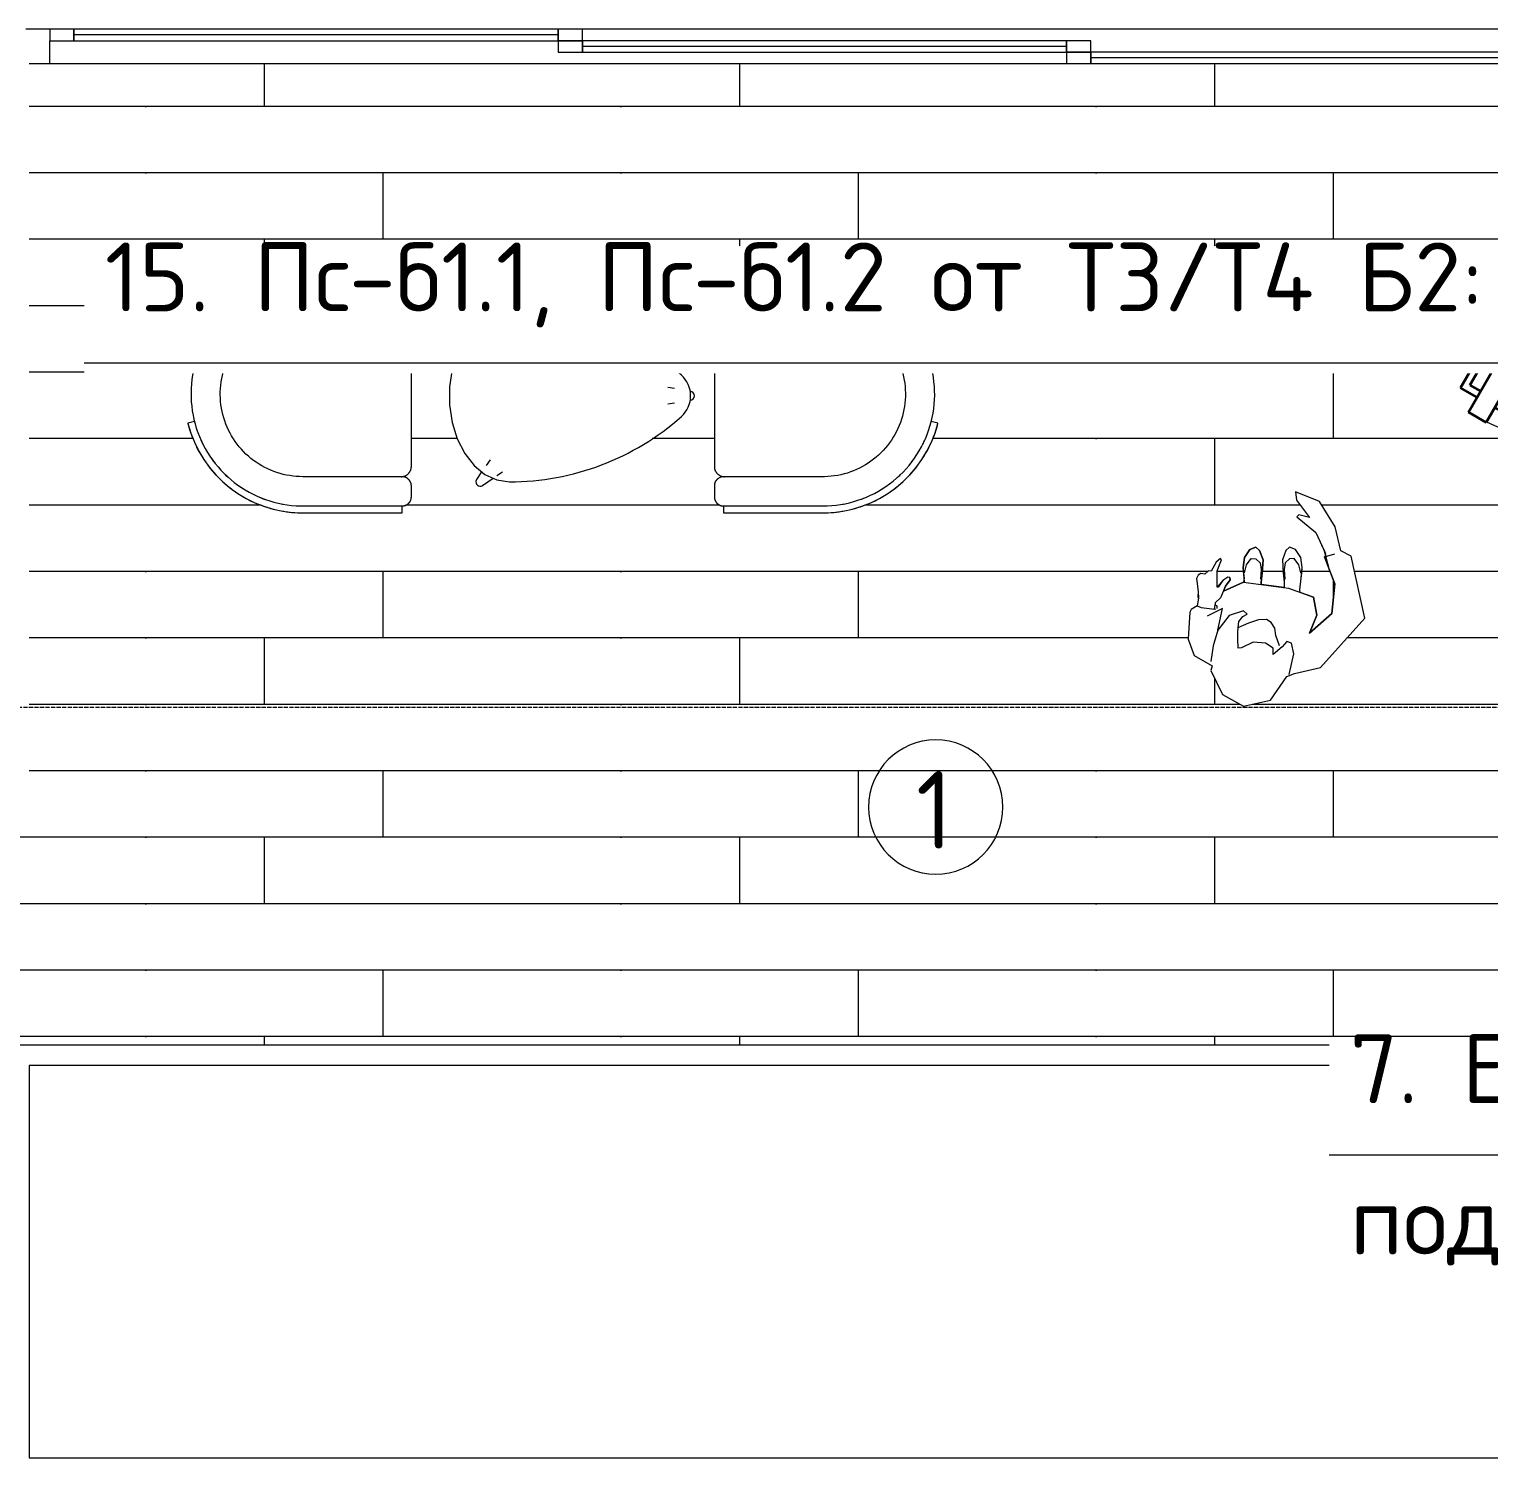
# Model space of a CAD drawing. Header units: millimetres. Extents: x -5016 to 63381, y -6019 to 88916.
# Drawn here: x 5640 to 9880, y 77820 to 81970 of the extents above; entities that cross this region are included whole.
import ezdxf
from ezdxf.enums import TextEntityAlignment as Align

# ---------------------------------------------------------------- set-up
doc = ezdxf.new("R2010")
doc.units = ezdxf.units.MM
doc.linetypes.add('Осевая 12-2-2', pattern=[16, 12, -2, 0, -2])
for name, color, linetype, lineweight in [('A-AREA-IDEN', 8, 'Continuous', 13), ('A-DETL-GENF', 9, 'Continuous', 13), ('A-DOOR', 8, 'Continuous', 13), ('A-FLOR', 9, 'Continuous', 13), ('A-FLOR-PATT', 9, 'Continuous', 13), ('A-GLAZ', 8, 'Continuous', 13), ('I-FURN', 9, 'Continuous', 13), ('S-GRID', 8, 'Continuous', 13), ('АР_подложка', 8, 'Continuous', 13), ('ОВ_выноски', 7, 'Continuous', 18), ('ОВ_марки', 7, 'Continuous', 18)]:
    doc.layers.add(name, color=color, linetype=linetype, lineweight=lineweight)
doc.styles.add('GOST', font='isocpeur.ttf', dxfattribs={"width": 0.9})
doc.styles.add('GOST Common', font='GOST_Common.ttf', dxfattribs={"height": 300})

# ---------------------------------------------------------------- blocks, each defined once
blk = doc.blocks.new('INT 20 Окно раздвижное 3ст - INT 20 Окно раздвижное 3ст 4700-2750-2859571-Планировочное решение')
at = {"layer": 'A-GLAZ'}
for p, q in [((-773.3, 130), (-2180, 130)), ((-703.3, 130), (-773.3, 130)), ((-773.3, 130), (-773.3, 96.7)), ((-773.3, 96.7), (-773.3, 130)), ((-703.3, 96.7), (-703.3, 130)), ((2310, 130), (-703.3, 130)), ((2250, 130), (2250, 63.3)), ((2310, 130), (2250, 130)), ((-2180, 113.3), (-773.3, 113.3)), ((-2180, 96.7), (-773.3, 96.7)), ((-703.3, 96.7), (-773.3, 96.7)), ((-773.3, 96.7), (-773.3, 63.3)), ((-773.3, 96.7), (-703.3, 96.7)), ((-703.3, 63.3), (-703.3, 96.7)), ((703.3, 96.7), (-703.3, 96.7)), ((-703.3, 96.7), (-703.3, 63.3)), ((773.3, 96.7), (703.3, 96.7)), ((703.3, 96.7), (703.3, 63.3)), ((703.3, 63.3), (703.3, 96.7)), ((773.3, 63.3), (773.3, 96.7)), ((-773.3, 63.3), (-703.3, 63.3)), ((-703.3, 80), (703.3, 80)), ((-703.3, 63.3), (703.3, 63.3)), ((703.3, 63.3), (773.3, 63.3)), ((773.3, 63.3), (703.3, 63.3)), ((703.3, 63.3), (703.3, 30)), ((773.3, 30), (773.3, 63.3)), ((2180, 63.3), (773.3, 63.3)), ((773.3, 63.3), (773.3, 30)), ((773.3, 46.7), (2180, 46.7)), ((2250, 63.3), (2180, 63.3)), ((2180, 63.3), (2180, 30)), ((2180, 30), (2180, 63.3)), ((2250, 30), (2250, 63.3)), ((-2320, 30), (703.3, 30)), ((703.3, 30), (773.3, 30)), ((773.3, 30), (2180, 30)), ((2180, 30), (2250, 30)), ((2250, 30), (2320, 30)), ((2250, 30), (2320, 30))]:
    blk.add_line(p, q, dxfattribs=at)
blk = doc.blocks.new('INT 19 Дверь входная одностворчатая с остеклением - 1000 х 2480 ОС-Сверху-2841500-Планировочное решение')
at = {"layer": 'A-DOOR', "lineweight": 35}
for p, q in [((-30, 940), (-30, 841.6)), ((-30, 940), (0, 940)), ((0, 940), (30, 940)), ((30, 940), (30, 841.6)), ((-65, 841.6), (0, 764.1)), ((-30, 841.6), (-65, 841.6)), ((65, 841.6), (0, 764.1)), ((30, 841.6), (65, 841.6)), ((-352.1, 628), (-322.1, 680)), ((-322.1, 680), (440, 240)), ((-278.8, 655), (-251.3, 702.6)), ((-251.3, 702.6), (-143, 640.1)), ((-244, 675.3), (-261.5, 645)), ((-153, 622.8), (-244, 675.3)), ((-143, 640.1), (-153, 622.8)), ((410, 188), (-352.1, 628)), ((-336.3, 555.4), (-308.8, 603)), ((-228, 492.9), (-336.3, 555.4)), ((-291.5, 593), (-309, 562.7)), ((-309, 562.7), (-218, 510.2)), ((-218, 510.2), (-228, 492.9)), ((440, 240), (410, 188))]:
    blk.add_line(p, q, dxfattribs=at)
at = {"layer": 'A-DOOR'}
for p, q in [((-440, 255), (-520, 255)), ((-520, 255), (-520, 240)), ((-440, 240), (-440, 255)), ((520, 255), (440, 255)), ((440, 255), (440, 240)), ((520, 240), (520, 255)), ((-500, 240), (-480, 240)), ((-500, 240), (-500, 160)), ((-500, 240), (-480, 240)), ((-480, 160), (-480, 240)), ((-480, 240), (-440, 240)), ((-440, 240), (-480, 240)), ((-480, 240), (-480, 160)), ((-440, 180), (-440, 240)), ((-440, 240), (320, 240)), ((480, 240), (440, 240)), ((480, 240), (440, 240)), ((440, 240), (440, 180)), ((480, 240), (500, 240)), ((480, 240), (500, 240)), ((480, 160), (480, 240)), ((480, 160), (480, 240)), ((500, 240), (500, 160)), ((-420, 180), (-440, 180)), ((-420, 160), (-420, 180)), ((-420, 180), (420, 180)), ((440, 180), (420, 180)), ((420, 180), (420, 160)), ((-500, 160), (-480, 160)), ((-480, 160), (-500, 160)), ((-440, 160), (-480, 160)), ((-480, 160), (-420, 160)), ((-470, -220), (-470, 160)), ((-420, 160), (420, 160)), ((420, 160), (480, 160)), ((440, 160), (480, 160)), ((470, 160), (470, -220)), ((480, 160), (500, 160)), ((500, 160), (480, 160)), ((-500, -200), (-500, -220)), ((500, -220), (500, -200)), ((-548, -220), (-550, -220)), ((-550, -235), (-548, -235)), ((-470, -220), (-530, -220)), ((-530, -235), (-470, -235)), ((-500, -220), (-470, -220)), ((-470, -235), (-470, -220)), ((470, -220), (500, -220)), ((550, -220), (470, -220)), ((470, -220), (470, -235)), ((470, -235), (550, -235)), ((550, -235), (550, -220))]:
    blk.add_line(p, q, dxfattribs=at)
blk.add_arc((440, 240), 880, 153.9137, 180, dxfattribs=at)
blk = doc.blocks.new('Кресло 07 - Кресло 07-V7-Планировочное решение')
at = {"layer": 'I-FURN', "color": 39}
for p, q in [((-84.9, 373.1), (-104.3, 368.1)), ((-104.3, 368.1), (-103.8, 366.3)), ((-104.2, 367.6), (-103.8, 366.3)), ((-80, 353.7), (-84.9, 373.1)), ((-80, 353.7), (-84.9, 373.1)), ((84.9, 373.1), (80, 353.7)), ((84.9, 373.1), (80, 353.7)), ((104.3, 368.1), (84.9, 373.1)), ((103.8, 366.3), (104.3, 368.1)), ((103.8, 366.3), (104.2, 367.6)), ((-345, 38.7), (-345, -249.3)), ((-325, 38.7), (-325, -249.3)), ((-240, -249.3), (-240, 38.7)), ((240, 38.7), (240, -249.3)), ((325, -249.3), (325, 38.7)), ((345, -249.3), (345, 38.7)), ((-345, -249.3), (-325, -249.3)), ((325, -249.3), (345, -249.3)), ((-298, -276.3), (-267, -276.3)), ((267, -276.3), (298, -276.3))]:
    blk.add_line(p, q, dxfattribs=at)
at = {"layer": 'I-FURN'}
blk.add_line((-210, -276.3), (210, -276.3), dxfattribs=at)
at = {"layer": 'I-FURN', "color": 39, "flags": 128}
for points in [[(325, 38.7), (324.7, 51.7), (324, 64.7), (322.7, 77.6), (320.8, 90.5), (318.5, 103.3), (315.7, 115.9), (312.3, 128.5), (308.5, 140.9), (304.2, 153.2), (299.3, 165.2), (294, 177.1), (288.3, 188.8), (282, 200.2), (275.4, 211.3), (268.2, 222.2), (260.7, 232.8), (252.7, 243), (244.3, 253), (235.6, 262.6), (226.4, 271.8), (216.9, 280.7), (207.1, 289.2), (196.9, 297.3), (186.4, 304.9), (175.6, 312.2), (164.5, 319), (153.2, 325.3), (141.6, 331.2), (129.8, 336.6), (117.8, 341.6), (105.6, 346.1), (93.2, 350), (80.7, 353.5), (68, 356.5), (55.2, 359), (42.4, 360.9), (29.5, 362.3), (16.5, 363.3), (3.5, 363.7), (-9.5, 363.5), (-22.5, 362.9), (-35.4, 361.7), (-48.3, 360.1), (-61.1, 357.9), (-73.8, 355.2), (-86.4, 352), (-98.9, 348.3), (-111.2, 344.1), (-123.3, 339.4), (-135.2, 334.2), (-147, 328.6), (-158.4, 322.5), (-169.7, 315.9), (-180.6, 308.9), (-191.3, 301.4), (-201.6, 293.6), (-211.6, 285.3), (-221.3, 276.7), (-230.7, 267.6), (-239.7, 258.2), (-248.2, 248.5), (-256.4, 238.4), (-264.2, 227.9), (-271.6, 217.2), (-278.5, 206.2), (-285, 195), (-291, 183.4), (-296.5, 171.7), (-301.6, 159.7), (-306.2, 147.6), (-310.3, 135.2), (-313.9, 122.7), (-317.1, 110.1), (-319.7, 97.4), (-321.7, 84.5), (-323.3, 71.6), (-324.4, 58.7), (-324.9, 45.7), (-325, 38.7)], [(-84.9, 373.1), (-94.6, 370.5), (-104.2, 367.6)], [(104.2, 367.6), (94.6, 370.5), (84.9, 373.1)], [(-240, 38.7), (-239.8, 48.3), (-239.2, 57.9), (-238.3, 67.4), (-236.9, 76.9), (-235.2, 86.4), (-233.1, 95.7), (-230.7, 105), (-227.8, 114.2), (-224.6, 123.2), (-221.1, 132.1), (-217.1, 140.9), (-212.9, 149.5), (-208.3, 157.9), (-203.3, 166.2), (-198.1, 174.2), (-192.5, 182), (-186.6, 189.6), (-180.4, 196.9), (-174, 204), (-167.2, 210.8), (-160.2, 217.4), (-152.9, 223.7), (-145.4, 229.6), (-137.6, 235.3), (-129.7, 240.6), (-121.5, 245.7), (-113.1, 250.4), (-104.6, 254.7), (-95.8, 258.7), (-87, 262.4), (-78, 265.7), (-68.8, 268.6), (-59.6, 271.2), (-50.2, 273.4), (-40.8, 275.2), (-31.3, 276.6), (-21.8, 277.7), (-12.2, 278.4), (-2.6, 278.7), (7, 278.6), (16.6, 278.1), (26.2, 277.3), (35.7, 276), (45.1, 274.4), (54.5, 272.4), (63.8, 270), (73, 267.3), (82.1, 264.2), (91.1, 260.7), (99.9, 256.9), (108.5, 252.7), (117, 248.2), (125.3, 243.4), (133.4, 238.2), (141.2, 232.7), (148.9, 226.9), (156.3, 220.8), (163.5, 214.4), (170.4, 207.7), (177, 200.8), (183.3, 193.6), (189.4, 186.1), (195.1, 178.4), (200.5, 170.5), (205.7, 162.4), (210.4, 154.1), (214.9, 145.6), (219, 136.9), (222.7, 128.1), (226.1, 119.1), (229.2, 110), (231.8, 100.8), (234.1, 91.4), (236.1, 82), (237.6, 72.6), (238.8, 63), (239.5, 53.5), (239.9, 43.9), (240, 38.7)], [(-325, -249.3), (-325, -250.4), (-324.9, -251.5), (-324.8, -252.5), (-324.7, -253.6), (-324.5, -254.7), (-324.2, -255.7), (-323.9, -256.8), (-323.6, -257.8), (-323.3, -258.8), (-322.9, -259.8), (-322.4, -260.8), (-321.9, -261.8), (-321.4, -262.7), (-320.9, -263.7), (-320.3, -264.6), (-319.7, -265.4), (-319, -266.3), (-318.3, -267.1), (-317.6, -267.9), (-316.8, -268.7), (-316, -269.4), (-315.2, -270.1), (-314.4, -270.8), (-313.5, -271.4), (-312.6, -272), (-311.7, -272.6), (-310.7, -273.1), (-309.8, -273.6), (-308.8, -274.1), (-307.8, -274.5), (-306.8, -274.9), (-305.7, -275.2), (-304.7, -275.5), (-303.6, -275.7), (-302.6, -275.9), (-301.5, -276.1), (-300.4, -276.2), (-299.4, -276.3), (-298.3, -276.3), (-298, -276.3)], [(-267, -276.3), (-265.9, -276.3), (-264.8, -276.2), (-263.8, -276.1), (-262.7, -276), (-261.6, -275.8), (-260.6, -275.5), (-259.5, -275.3), (-258.5, -274.9), (-257.5, -274.6), (-256.5, -274.2), (-255.5, -273.7), (-254.5, -273.3), (-253.6, -272.7), (-252.7, -272.2), (-251.8, -271.6), (-250.9, -271), (-250, -270.3), (-249.2, -269.6), (-248.4, -268.9), (-247.6, -268.1), (-246.9, -267.3), (-246.2, -266.5), (-245.5, -265.7), (-244.9, -264.8), (-244.3, -263.9), (-243.7, -263), (-243.2, -262), (-242.7, -261.1), (-242.2, -260.1), (-241.8, -259.1), (-241.5, -258.1), (-241.1, -257.1), (-240.8, -256), (-240.6, -255), (-240.4, -253.9), (-240.2, -252.8), (-240.1, -251.8), (-240, -250.7), (-240, -249.6), (-240, -249.3)], [(240, -249.3), (240, -250.4), (240.1, -251.5), (240.2, -252.5), (240.3, -253.6), (240.5, -254.7), (240.8, -255.7), (241.1, -256.8), (241.4, -257.8), (241.7, -258.8), (242.1, -259.8), (242.6, -260.8), (243.1, -261.8), (243.6, -262.7), (244.1, -263.7), (244.7, -264.6), (245.3, -265.4), (246, -266.3), (246.7, -267.1), (247.4, -267.9), (248.2, -268.7), (249, -269.4), (249.8, -270.1), (250.6, -270.8), (251.5, -271.4), (252.4, -272), (253.3, -272.6), (254.3, -273.1), (255.2, -273.6), (256.2, -274.1), (257.2, -274.5), (258.2, -274.9), (259.3, -275.2), (260.3, -275.5), (261.4, -275.7), (262.4, -275.9), (263.5, -276.1), (264.6, -276.2), (265.6, -276.3), (266.7, -276.3), (267, -276.3)], [(298, -276.3), (299.1, -276.3), (300.2, -276.2), (301.2, -276.1), (302.3, -276), (303.4, -275.8), (304.4, -275.5), (305.5, -275.3), (306.5, -274.9), (307.5, -274.6), (308.5, -274.2), (309.5, -273.7), (310.5, -273.3), (311.4, -272.7), (312.3, -272.2), (313.2, -271.6), (314.1, -271), (315, -270.3), (315.8, -269.6), (316.6, -268.9), (317.4, -268.1), (318.1, -267.3), (318.8, -266.5), (319.5, -265.7), (320.1, -264.8), (320.7, -263.9), (321.3, -263), (321.8, -262), (322.3, -261.1), (322.8, -260.1), (323.2, -259.1), (323.5, -258.1), (323.9, -257.1), (324.2, -256), (324.4, -255), (324.6, -253.9), (324.8, -252.8), (324.9, -251.8), (325, -250.7), (325, -249.6), (325, -249.3)]]:
    blk.add_lwpolyline(points, dxfattribs=at)
at = {"layer": 'I-FURN', "flags": 128}
for points in [[(-240, -246.3), (-240, -247.5), (-239.9, -248.7), (-239.8, -249.9), (-239.6, -251.1), (-239.4, -252.3), (-239.1, -253.4), (-238.8, -254.6), (-238.5, -255.8), (-238.1, -256.9), (-237.6, -258), (-237.1, -259.1), (-236.6, -260.2), (-236, -261.2), (-235.4, -262.3), (-234.8, -263.3), (-234.1, -264.2), (-233.3, -265.2), (-232.6, -266.1), (-231.7, -267), (-230.9, -267.8), (-230, -268.7), (-229.1, -269.4), (-228.2, -270.2), (-227.2, -270.9), (-226.2, -271.6), (-225.2, -272.2), (-224.1, -272.8), (-223.1, -273.3), (-222, -273.8), (-220.9, -274.3), (-219.7, -274.7), (-218.6, -275.1), (-217.4, -275.4), (-216.3, -275.7), (-215.1, -275.9), (-213.9, -276.1), (-212.7, -276.2), (-211.5, -276.3), (-210.3, -276.3), (-210, -276.3)], [(-240, -246.3), (-240, -247.5), (-239.9, -248.7), (-239.8, -249.9), (-239.6, -251.1), (-239.4, -252.3), (-239.1, -253.4), (-238.8, -254.6), (-238.5, -255.8), (-238.1, -256.9), (-237.6, -258), (-237.1, -259.1), (-236.6, -260.2), (-236, -261.2), (-235.4, -262.3), (-234.8, -263.3), (-234.1, -264.2), (-233.3, -265.2), (-232.6, -266.1), (-231.7, -267), (-230.9, -267.8), (-230, -268.7), (-229.1, -269.4), (-228.2, -270.2), (-227.2, -270.9), (-226.2, -271.6), (-225.2, -272.2), (-224.1, -272.8), (-223.1, -273.3), (-222, -273.8), (-220.9, -274.3), (-219.7, -274.7), (-218.6, -275.1), (-217.4, -275.4), (-216.3, -275.7), (-215.1, -275.9), (-213.9, -276.1), (-212.7, -276.2), (-211.5, -276.3), (-210.3, -276.3), (-210, -276.3)], [(210, -276.3), (211.2, -276.3), (212.4, -276.2), (213.6, -276.1), (214.8, -275.9), (216, -275.7), (217.1, -275.5), (218.3, -275.1), (219.4, -274.8), (220.6, -274.4), (221.7, -273.9), (222.8, -273.5), (223.9, -272.9), (224.9, -272.4), (225.9, -271.7), (226.9, -271.1), (227.9, -270.4), (228.9, -269.6), (229.8, -268.9), (230.7, -268.1), (231.5, -267.2), (232.3, -266.3), (233.1, -265.4), (233.9, -264.5), (234.6, -263.5), (235.2, -262.5), (235.9, -261.5), (236.5, -260.5), (237, -259.4), (237.5, -258.3), (238, -257.2), (238.4, -256.1), (238.7, -254.9), (239.1, -253.8), (239.3, -252.6), (239.6, -251.4), (239.7, -250.2), (239.9, -249), (240, -247.8), (240, -246.6)], [(210, -276.3), (211.2, -276.3), (212.4, -276.2), (213.6, -276.1), (214.8, -275.9), (216, -275.7), (217.1, -275.5), (218.3, -275.1), (219.4, -274.8), (220.6, -274.4), (221.7, -273.9), (222.8, -273.5), (223.9, -272.9), (224.9, -272.4), (225.9, -271.7), (226.9, -271.1), (227.9, -270.4), (228.9, -269.6), (229.8, -268.9), (230.7, -268.1), (231.5, -267.2), (232.3, -266.3), (233.1, -265.4), (233.9, -264.5), (234.6, -263.5), (235.2, -262.5), (235.9, -261.5), (236.5, -260.5), (237, -259.4), (237.5, -258.3), (238, -257.2), (238.4, -256.1), (238.7, -254.9), (239.1, -253.8), (239.3, -252.6), (239.6, -251.4), (239.7, -250.2), (239.9, -249), (240, -247.8), (240, -246.6)]]:
    blk.add_lwpolyline(points, dxfattribs=at)
at = {"layer": 'I-FURN', "color": 39}
for radius, start, end in [(345, 104.25, 180), (345, 116.4469, 122.2723), (345, 116.4469, 122.2723), (345, 107.5734, 111.6148), (345, 107.5734, 111.6148), (325, 104.25, 105.4343), (325, 74.0755, 75.75), (345, 360, 75.75), (345, 68.3852, 72.4266), (345, 68.3852, 72.4266), (345, 57.7277, 63.5531), (345, 57.7277, 63.5531), (345, 127.0408, 132.9627), (345, 127.0408, 132.9627), (325, 124.9787, 127.9946), (325, 126.5073, 127.1087), (325, 126.5073, 127.1087), (325, 114.1102, 116.5577), (325, 63.7694, 65.7925), (325, 52.3461, 54.9725), (325, 52.8913, 53.3163), (345, 47.0373, 52.9592), (345, 47.0373, 52.9592), (345, 137.6338, 143.7141), (345, 137.6338, 143.7141), (325, 136.0539, 138.1331), (325, 137.3959, 137.6884), (325, 137.3959, 137.6884), (325, 41.8669, 43.9461), (325, 42.3116, 42.6041), (325, 42.3116, 42.6041), (345, 36.2859, 42.3662), (345, 36.2859, 42.3662), (345, 148.2261, 154.5999), (345, 148.2261, 154.5999), (325, 147.0212, 148.9413), (325, 31.0587, 32.9788), (345, 25.4001, 31.7739), (345, 25.4001, 31.7739), (325, 147.9536, 148.2673), (325, 148.0361, 148.2673), (325, 31.7327, 32.0464), (325, 31.7327, 32.0237), (345, 158.9742, 165.8888), (345, 158.9742, 165.8888), (325, 157.969, 160.3569), (325, 158.5063, 158.8454), (325, 19.6431, 22.031), (325, 21.1546, 21.4937), (325, 21.1546, 21.4937), (345, 14.1112, 21.1821), (345, 14.1112, 21.1821), (345, 169.4091, 180), (345, 169.4091, 180), (325, 169.0101, 169.8065), (325, 10.1935, 10.9899), (345, 360, 10.5909), (345, 360, 10.5909)]:
    blk.add_arc((0, 38.7), radius, start, end, dxfattribs=at)
blk = doc.blocks.new('INT Стол дизайнерский 5 - INT Стол дизайнерский 5-2567614-Планировочное решение')
at = {"layer": 'I-FURN', "color": 39}
for p, q in [((-252.9, 260.3), (-222.7, 239.3)), ((-255.1, 221), (-270.3, 242.9)), ((-212, 231.9), (-195.7, 220.5)), ((-230.5, 185.7), (-241.9, 202)), ((304, 21.1), (284.5, 24.6)), ((352.2, 12.3), (349.9, 12.7)), ((304, -21.1), (284.5, -24.6)), ((352.2, -12.3), (349.9, -12.7)), ((-241.9, -202), (-230.5, -185.7)), ((-270.3, -242.9), (-255.1, -221)), ((-252.9, -260.3), (-222.7, -239.3)), ((-212, -231.9), (-195.7, -220.5))]:
    blk.add_line(p, q, dxfattribs=at)
at = {"layer": 'I-FURN', "color": 39, "flags": 128}
blk.add_lwpolyline([(-175, 250), (-211.4, 244.5), (-246.2, 228.4), (-277.9, 202.3), (-305.1, 167.3), (-326.6, 125), (-341.4, 77.3), (-349, 26.1), (-349, -26.1), (-341.4, -77.3), (-326.6, -125), (-305.1, -167.3), (-277.9, -202.3), (-246.2, -228.4), (-211.4, -244.5), (-175, -250)], dxfattribs=at)
at = {"layer": 'I-FURN', "color": 39}
for centre, radius, start, end in [((-260, 250), 12.5, 45, 180), ((-260, 250), 12.5, 180, 225), ((-175, -501.1), 751.1, 48.3353, 90), ((270.9, 0), 80.3, 0, 48.3353), ((350, 0), 12.5, 0, 90), ((350, 0), 12.5, 270, 0), ((270.9, 0), 80.3, 311.6647, 0), ((-175, 501.1), 751.1, 270, 311.6647), ((-260, -250), 12.5, 135, 180), ((-260, -250), 12.5, 180, 315)]:
    blk.add_arc(centre, radius, start, end, dxfattribs=at)
blk = doc.blocks.new('Кресло 07 - Кресло 07-V8-Планировочное решение')
at = {"layer": 'I-FURN', "color": 39}
for p, q in [((-267, 276.3), (-298, 276.3)), ((298, 276.3), (267, 276.3)), ((-325, 249.3), (-345, 249.3)), ((-345, 249.3), (-345, -38.7)), ((-325, 249.3), (-325, -38.7)), ((-240, -38.7), (-240, 249.3)), ((240, 249.3), (240, -38.7)), ((345, 249.3), (325, 249.3)), ((325, -38.7), (325, 249.3)), ((345, -38.7), (345, 249.3)), ((-103.8, -366.3), (-104.3, -368.1)), ((-104.3, -368.1), (-84.9, -373.1)), ((-103.8, -366.3), (-104.2, -367.6)), ((-84.9, -373.1), (-80, -353.7)), ((-84.9, -373.1), (-80, -353.7)), ((80, -353.7), (84.9, -373.1)), ((80, -353.7), (84.9, -373.1)), ((84.9, -373.1), (104.3, -368.1)), ((104.3, -368.1), (103.8, -366.3)), ((104.2, -367.6), (103.8, -366.3))]:
    blk.add_line(p, q, dxfattribs=at)
at = {"layer": 'I-FURN'}
blk.add_line((210, 276.3), (-210, 276.3), dxfattribs=at)
at = {"layer": 'I-FURN', "color": 39, "flags": 128}
for points in [[(-298, 276.3), (-299.1, 276.3), (-300.2, 276.2), (-301.2, 276.1), (-302.3, 276), (-303.4, 275.8), (-304.4, 275.5), (-305.5, 275.3), (-306.5, 274.9), (-307.5, 274.6), (-308.5, 274.2), (-309.5, 273.7), (-310.5, 273.3), (-311.4, 272.7), (-312.3, 272.2), (-313.2, 271.6), (-314.1, 271), (-315, 270.3), (-315.8, 269.6), (-316.6, 268.9), (-317.4, 268.1), (-318.1, 267.3), (-318.8, 266.5), (-319.5, 265.7), (-320.1, 264.8), (-320.7, 263.9), (-321.3, 263), (-321.8, 262), (-322.3, 261.1), (-322.8, 260.1), (-323.2, 259.1), (-323.5, 258.1), (-323.9, 257.1), (-324.2, 256), (-324.4, 255), (-324.6, 253.9), (-324.8, 252.8), (-324.9, 251.8), (-325, 250.7), (-325, 249.6), (-325, 249.3)], [(-240, 249.3), (-240, 250.4), (-240.1, 251.5), (-240.2, 252.5), (-240.3, 253.6), (-240.5, 254.7), (-240.8, 255.7), (-241.1, 256.8), (-241.4, 257.8), (-241.7, 258.8), (-242.1, 259.8), (-242.6, 260.8), (-243.1, 261.8), (-243.6, 262.7), (-244.1, 263.7), (-244.7, 264.6), (-245.3, 265.4), (-246, 266.3), (-246.7, 267.1), (-247.4, 267.9), (-248.2, 268.7), (-249, 269.4), (-249.8, 270.1), (-250.6, 270.8), (-251.5, 271.4), (-252.4, 272), (-253.3, 272.6), (-254.3, 273.1), (-255.2, 273.6), (-256.2, 274.1), (-257.2, 274.5), (-258.2, 274.9), (-259.3, 275.2), (-260.3, 275.5), (-261.4, 275.7), (-262.4, 275.9), (-263.5, 276.1), (-264.6, 276.2), (-265.6, 276.3), (-266.7, 276.3), (-267, 276.3)], [(267, 276.3), (265.9, 276.3), (264.8, 276.2), (263.8, 276.1), (262.7, 276), (261.6, 275.8), (260.6, 275.5), (259.5, 275.3), (258.5, 274.9), (257.5, 274.6), (256.5, 274.2), (255.5, 273.7), (254.5, 273.3), (253.6, 272.7), (252.7, 272.2), (251.8, 271.6), (250.9, 271), (250, 270.3), (249.2, 269.6), (248.4, 268.9), (247.6, 268.1), (246.9, 267.3), (246.2, 266.5), (245.5, 265.7), (244.9, 264.8), (244.3, 263.9), (243.7, 263), (243.2, 262), (242.7, 261.1), (242.2, 260.1), (241.8, 259.1), (241.5, 258.1), (241.1, 257.1), (240.8, 256), (240.6, 255), (240.4, 253.9), (240.2, 252.8), (240.1, 251.8), (240, 250.7), (240, 249.6), (240, 249.3)], [(325, 249.3), (325, 250.4), (324.9, 251.5), (324.8, 252.5), (324.7, 253.6), (324.5, 254.7), (324.2, 255.7), (323.9, 256.8), (323.6, 257.8), (323.3, 258.8), (322.9, 259.8), (322.4, 260.8), (321.9, 261.8), (321.4, 262.7), (320.9, 263.7), (320.3, 264.6), (319.7, 265.4), (319, 266.3), (318.3, 267.1), (317.6, 267.9), (316.8, 268.7), (316, 269.4), (315.2, 270.1), (314.4, 270.8), (313.5, 271.4), (312.6, 272), (311.7, 272.6), (310.7, 273.1), (309.8, 273.6), (308.8, 274.1), (307.8, 274.5), (306.8, 274.9), (305.7, 275.2), (304.7, 275.5), (303.6, 275.7), (302.6, 275.9), (301.5, 276.1), (300.4, 276.2), (299.4, 276.3), (298.3, 276.3), (298, 276.3)], [(-325, -38.7), (-324.7, -51.7), (-324, -64.7), (-322.7, -77.6), (-320.8, -90.5), (-318.5, -103.3), (-315.7, -115.9), (-312.3, -128.5), (-308.5, -140.9), (-304.2, -153.2), (-299.3, -165.2), (-294, -177.1), (-288.3, -188.8), (-282, -200.2), (-275.4, -211.3), (-268.2, -222.2), (-260.7, -232.8), (-252.7, -243), (-244.3, -253), (-235.6, -262.6), (-226.4, -271.8), (-216.9, -280.7), (-207.1, -289.2), (-196.9, -297.3), (-186.4, -304.9), (-175.6, -312.2), (-164.5, -319), (-153.2, -325.3), (-141.6, -331.2), (-129.8, -336.6), (-117.8, -341.6), (-105.6, -346.1), (-93.2, -350), (-80.7, -353.5), (-68, -356.5), (-55.2, -359), (-42.4, -360.9), (-29.5, -362.3), (-16.5, -363.3), (-3.5, -363.7), (9.5, -363.5), (22.5, -362.9), (35.4, -361.7), (48.3, -360.1), (61.1, -357.9), (73.8, -355.2), (86.4, -352), (98.9, -348.3), (111.2, -344.1), (123.3, -339.4), (135.2, -334.2), (147, -328.6), (158.4, -322.5), (169.7, -315.9), (180.6, -308.9), (191.3, -301.4), (201.6, -293.6), (211.6, -285.3), (221.3, -276.7), (230.7, -267.6), (239.7, -258.2), (248.2, -248.5), (256.4, -238.4), (264.2, -227.9), (271.6, -217.2), (278.5, -206.2), (285, -195), (291, -183.4), (296.5, -171.7), (301.6, -159.7), (306.2, -147.6), (310.3, -135.2), (313.9, -122.7), (317.1, -110.1), (319.7, -97.4), (321.7, -84.5), (323.3, -71.6), (324.4, -58.7), (324.9, -45.7), (325, -38.7)], [(240, -38.7), (239.8, -48.3), (239.2, -57.9), (238.3, -67.4), (236.9, -76.9), (235.2, -86.4), (233.1, -95.7), (230.7, -105), (227.8, -114.2), (224.6, -123.2), (221.1, -132.1), (217.1, -140.9), (212.9, -149.5), (208.3, -157.9), (203.3, -166.2), (198.1, -174.2), (192.5, -182), (186.6, -189.6), (180.4, -196.9), (174, -204), (167.2, -210.8), (160.2, -217.4), (152.9, -223.7), (145.4, -229.6), (137.6, -235.3), (129.7, -240.6), (121.5, -245.7), (113.1, -250.4), (104.6, -254.7), (95.8, -258.7), (87, -262.4), (78, -265.7), (68.8, -268.6), (59.6, -271.2), (50.2, -273.4), (40.8, -275.2), (31.3, -276.6), (21.8, -277.7), (12.2, -278.4), (2.6, -278.7), (-7, -278.6), (-16.6, -278.1), (-26.2, -277.3), (-35.7, -276), (-45.1, -274.4), (-54.5, -272.4), (-63.8, -270), (-73, -267.3), (-82.1, -264.2), (-91.1, -260.7), (-99.9, -256.9), (-108.5, -252.7), (-117, -248.2), (-125.3, -243.4), (-133.4, -238.2), (-141.2, -232.7), (-148.9, -226.9), (-156.3, -220.8), (-163.5, -214.4), (-170.4, -207.7), (-177, -200.8), (-183.3, -193.6), (-189.4, -186.1), (-195.1, -178.4), (-200.5, -170.5), (-205.7, -162.4), (-210.4, -154.1), (-214.9, -145.6), (-219, -136.9), (-222.7, -128.1), (-226.1, -119.1), (-229.2, -110), (-231.8, -100.8), (-234.1, -91.4), (-236.1, -82), (-237.6, -72.6), (-238.8, -63), (-239.5, -53.5), (-239.9, -43.9), (-240, -38.7)], [(-104.2, -367.6), (-94.6, -370.5), (-84.9, -373.1)], [(84.9, -373.1), (94.6, -370.5), (104.2, -367.6)]]:
    blk.add_lwpolyline(points, dxfattribs=at)
at = {"layer": 'I-FURN', "flags": 128}
for points in [[(-210, 276.3), (-211.2, 276.3), (-212.4, 276.2), (-213.6, 276.1), (-214.8, 275.9), (-216, 275.7), (-217.1, 275.5), (-218.3, 275.1), (-219.4, 274.8), (-220.6, 274.4), (-221.7, 273.9), (-222.8, 273.5), (-223.9, 272.9), (-224.9, 272.4), (-225.9, 271.7), (-226.9, 271.1), (-227.9, 270.4), (-228.9, 269.6), (-229.8, 268.9), (-230.7, 268.1), (-231.5, 267.2), (-232.3, 266.3), (-233.1, 265.4), (-233.9, 264.5), (-234.6, 263.5), (-235.2, 262.5), (-235.9, 261.5), (-236.5, 260.5), (-237, 259.4), (-237.5, 258.3), (-238, 257.2), (-238.4, 256.1), (-238.7, 254.9), (-239.1, 253.8), (-239.3, 252.6), (-239.6, 251.4), (-239.7, 250.2), (-239.9, 249), (-240, 247.8), (-240, 246.6)], [(-210, 276.3), (-211.2, 276.3), (-212.4, 276.2), (-213.6, 276.1), (-214.8, 275.9), (-216, 275.7), (-217.1, 275.5), (-218.3, 275.1), (-219.4, 274.8), (-220.6, 274.4), (-221.7, 273.9), (-222.8, 273.5), (-223.9, 272.9), (-224.9, 272.4), (-225.9, 271.7), (-226.9, 271.1), (-227.9, 270.4), (-228.9, 269.6), (-229.8, 268.9), (-230.7, 268.1), (-231.5, 267.2), (-232.3, 266.3), (-233.1, 265.4), (-233.9, 264.5), (-234.6, 263.5), (-235.2, 262.5), (-235.9, 261.5), (-236.5, 260.5), (-237, 259.4), (-237.5, 258.3), (-238, 257.2), (-238.4, 256.1), (-238.7, 254.9), (-239.1, 253.8), (-239.3, 252.6), (-239.6, 251.4), (-239.7, 250.2), (-239.9, 249), (-240, 247.8), (-240, 246.6)], [(240, 246.3), (240, 247.5), (239.9, 248.7), (239.8, 249.9), (239.6, 251.1), (239.4, 252.3), (239.1, 253.4), (238.8, 254.6), (238.5, 255.8), (238.1, 256.9), (237.6, 258), (237.1, 259.1), (236.6, 260.2), (236, 261.2), (235.4, 262.3), (234.8, 263.3), (234.1, 264.2), (233.3, 265.2), (232.6, 266.1), (231.7, 267), (230.9, 267.8), (230, 268.7), (229.1, 269.4), (228.2, 270.2), (227.2, 270.9), (226.2, 271.6), (225.2, 272.2), (224.1, 272.8), (223.1, 273.3), (222, 273.8), (220.9, 274.3), (219.7, 274.7), (218.6, 275.1), (217.4, 275.4), (216.3, 275.7), (215.1, 275.9), (213.9, 276.1), (212.7, 276.2), (211.5, 276.3), (210.3, 276.3), (210, 276.3)], [(240, 246.3), (240, 247.5), (239.9, 248.7), (239.8, 249.9), (239.6, 251.1), (239.4, 252.3), (239.1, 253.4), (238.8, 254.6), (238.5, 255.8), (238.1, 256.9), (237.6, 258), (237.1, 259.1), (236.6, 260.2), (236, 261.2), (235.4, 262.3), (234.8, 263.3), (234.1, 264.2), (233.3, 265.2), (232.6, 266.1), (231.7, 267), (230.9, 267.8), (230, 268.7), (229.1, 269.4), (228.2, 270.2), (227.2, 270.9), (226.2, 271.6), (225.2, 272.2), (224.1, 272.8), (223.1, 273.3), (222, 273.8), (220.9, 274.3), (219.7, 274.7), (218.6, 275.1), (217.4, 275.4), (216.3, 275.7), (215.1, 275.9), (213.9, 276.1), (212.7, 276.2), (211.5, 276.3), (210.3, 276.3), (210, 276.3)]]:
    blk.add_lwpolyline(points, dxfattribs=at)
at = {"layer": 'I-FURN', "color": 39}
for radius, start, end in [(345, 180, 190.5909), (345, 180, 255.75), (345, 180, 190.5909), (345, 284.25, 0), (345, 349.4091, 360), (345, 349.4091, 0), (345, 194.1112, 201.0258), (345, 194.1112, 201.0258), (325, 190.1935, 190.9899), (325, 349.0101, 349.8065), (345, 338.8179, 345.8888), (345, 338.8179, 345.8888), (325, 199.6431, 202.031), (325, 201.1546, 201.4937), (325, 337.969, 340.3569), (325, 338.5063, 338.8454), (325, 338.5063, 338.8454), (345, 205.4001, 211.7739), (345, 205.4001, 211.7739), (325, 211.0587, 212.9788), (325, 211.7327, 211.9639), (325, 211.7327, 212.0464), (325, 327.0212, 328.9413), (325, 327.9763, 328.2673), (325, 327.9536, 328.2673), (345, 328.2261, 334.5999), (345, 328.2261, 334.5999), (345, 216.2859, 222.3662), (345, 216.2859, 222.3662), (345, 317.6338, 323.7141), (345, 317.6338, 323.7141), (325, 221.8669, 223.9461), (325, 222.3116, 222.6041), (325, 222.3116, 222.6041), (345, 227.0373, 232.9592), (345, 227.0373, 232.9592), (325, 232.0054, 235.0213), (325, 305.0275, 307.6539), (345, 307.0408, 312.9627), (345, 307.0408, 312.9627), (325, 316.0539, 318.1331), (325, 317.3959, 317.6884), (325, 317.3959, 317.6884), (325, 232.8913, 233.4927), (325, 232.8913, 233.4927), (345, 237.7277, 243.5531), (345, 237.7277, 243.5531), (325, 243.4423, 245.8898), (325, 294.2075, 296.2306), (345, 296.4469, 302.2723), (345, 296.4469, 302.2723), (325, 306.6837, 307.1087), (345, 248.3852, 252.4266), (345, 248.3852, 252.4266), (325, 254.5657, 255.75), (325, 284.25, 285.9245), (345, 287.5734, 291.6148), (345, 287.5734, 291.6148)]:
    blk.add_arc((0, -38.7), radius, start, end, dxfattribs=at)
blk = doc.blocks.new('woman_standing2 - woman_standing2-2628826-Планировочное решение')
at = {"layer": 'A-DETL-GENF'}
for p, q in [((196.1, 480.7), (125.9, 509.1)), ((125.9, 509.1), (128.9, 485.2)), ((128.9, 485.2), (166.5, 434.2)), ((241, 407.5), (196.1, 480.7)), ((136.1, 441.9), (129.7, 436.1)), ((129.7, 436.1), (184.6, 391.4)), ((166.5, 434.2), (136.1, 441.9)), ((184.6, 391.4), (210.2, 337)), ((257.8, 337.9), (241, 407.5)), ((-6.5, 341.2), (-22, 318.6)), ((10.4, 348.3), (-6.5, 341.2)), ((21.7, 338.4), (10.4, 348.3)), ((109, 348.3), (97.7, 338.4)), ((125.9, 341.2), (109, 348.3)), ((141.4, 318.6), (125.9, 341.2)), ((-104.2, 305.2), (-118.9, 278.6)), ((-92.3, 315), (-104.2, 305.2)), ((-101.4, 280), (-88.8, 311.5)), ((-88.8, 311.5), (-92.3, 315)), ((-22, 318.6), (-26.2, 289)), ((31.6, 311.6), (21.7, 338.4)), ((28.8, 273.4), (31.6, 311.6)), ((97.7, 338.4), (87.8, 311.6)), ((87.8, 311.6), (90.6, 273.4)), ((145.6, 289), (141.4, 318.6)), ((214.3, 321.8), (210, 320.5)), ((210, 320.5), (225.2, 281.4)), ((210.2, 337), (212.1, 329.9)), ((225.2, 281.4), (210.2, 337)), ((212.1, 329.9), (214.3, 321.8)), ((288, 322.6), (257.8, 337.9)), ((327.4, 142.4), (288, 322.6)), ((-156.6, 267.4), (-161.7, 257.6)), ((-161.7, 257.6), (-156.6, 219.7)), ((-149.1, 271.6), (-156.6, 267.4)), ((-137.8, 270.2), (-149.1, 271.6)), ((-126.6, 279.3), (-137.8, 270.2)), ((-118.9, 278.6), (-126.6, 279.3)), ((-101.4, 232.3), (-101.4, 280)), ((-70.6, 261.1), (-85.3, 251.3)), ((-64.3, 260.4), (-70.6, 261.1)), ((-63.6, 253.4), (-64.3, 260.4)), ((-64.3, 260.4), (-63.6, 253.4)), ((-26.2, 289), (-24.8, 273.2)), ((-24.8, 273.2), (-23.4, 257.9)), ((-23.4, 257.9), (-24.8, 246.7)), ((25.9, 246.6), (26.8, 254.9)), ((26.8, 254.9), (28.8, 273.4)), ((90.6, 273.4), (92.6, 254.9)), ((92.6, 254.9), (93.4, 246.6)), ((138.6, 224), (142.8, 257.9)), ((142.8, 257.9), (144.2, 273.2)), ((144.2, 273.2), (145.6, 289)), ((225.2, 281.4), (240.4, 242.3)), ((-156.6, 219.7), (-156.1, 200.1)), ((-85.3, 251.3), (-101.4, 232.3)), ((-24.8, 246.7), (-83.3, 220.8)), ((-83.3, 220.8), (-76.9, 235.1)), ((-76.9, 235.1), (-63.6, 253.4)), ((26.2, 239.9), (25.9, 246.6)), ((92.8, 231), (26.2, 239.9)), ((93.4, 246.6), (92.8, 231)), ((139.3, 217.1), (138.6, 224)), ((177.8, 203.2), (139.3, 217.1)), ((240.4, 242.3), (231.7, 155.4)), ((-159.8, 177.6), (-177.2, 167.5)), ((-156.1, 200.1), (-159.8, 177.6)), ((188.2, 151.1), (177.8, 203.2)), ((-181.3, 159.8), (-185.7, 81.6)), ((-177.2, 167.5), (-181.3, 159.8)), ((-109.1, 168.6), (-105.6, 169.3)), ((231.7, 155.4), (166.5, 99)), ((166.5, 99), (188.2, 151.1)), ((198.2, -0.8), (327.4, 142.4)), ((-185.7, 81.6), (-168.3, 33.8)), ((-168.3, 33.8), (-116.1, 3.4)), ((-116.1, 3.4), (-120.4, -9.7)), ((-120.4, -9.7), (-85.7, -79.2)), ((53.5, -96.5), (101.3, -27)), ((101.3, -27), (108.9, -24)), ((108.9, -24), (123, -18.3)), ((123, -18.3), (198.2, -0.8)), ((-85.7, -79.2), (-24.8, -113.9)), ((-24.8, -113.9), (53.5, -96.5))]:
    blk.add_line(p, q, dxfattribs=at)
at = {"layer": 'A-DETL-GENF', "flags": 128}
for points in [[(-159.8, 177.6), (-177.2, 167.5), (-181.3, 159.8), (-185.7, 81.6), (-168.3, 33.8), (-116.1, 3.4), (-120.4, -9.7), (-85.7, -79.2), (-24.8, -113.9), (53.5, -96.5), (101.3, -27), (123, -18.3), (198.2, -0.8), (327.4, 142.4), (288, 322.6), (257.8, 337.9), (241, 407.5), (196.1, 480.7), (125.9, 509.1), (128.9, 485.2), (166.5, 434.2), (136.1, 441.9), (129.7, 436.1), (184.6, 391.4), (213.4, 330.2)], [(-22.2, 247.8), (-23.4, 257.9), (-26.2, 289), (-22, 318.6), (-6.5, 341.2), (10.4, 348.3), (21.7, 338.4), (31.6, 311.6), (28.8, 273.4), (25.9, 246.6), (26.2, 239.9)], [(139.3, 217.1), (138.6, 224), (142.8, 257.9), (145.6, 289), (141.4, 318.6), (125.9, 341.2), (109, 348.3), (97.7, 338.4), (87.8, 311.6), (90.6, 273.4), (93.4, 246.6), (92.8, 231)], [(-64.3, 260.4), (-70.6, 261.1), (-85.3, 251.3), (-98.6, 232.3), (-101.4, 232.3), (-101.4, 280), (-88.8, 311.5), (-92.3, 315), (-104.2, 305.2), (-118.9, 278.6), (-126.6, 279.3), (-137.8, 270.2), (-149.1, 271.6), (-156.6, 267.4), (-161.7, 257.6), (-156.6, 219.7), (-157.5, 202.9), (-156.1, 200.1), (-159.6, 177.7), (-147.7, 173.5), (-109.1, 168.6), (-107.7, 181.9)], [(-83.3, 220.8), (-24.8, 246.7), (105.6, 229.3), (177.8, 203.2), (188.2, 151.1), (166.5, 99), (231.7, 155.4), (240.4, 242.3), (210, 320.5), (240.4, 329.2)], [(-22, 273.4), (-16.4, 297.4), (-2.3, 315.8), (10.4, 314.4), (23.1, 303.1), (25.9, 283.3), (24.5, 255.1)], [(141.4, 273.4), (135.8, 297.4), (121.7, 315.8), (109, 314.4), (96.3, 303.1), (93.4, 283.3), (94.9, 255.1)], [(-63.6, 253.4), (-76.9, 235.1), (-92.3, 200.8), (-107, 186.8), (-107.7, 181.9), (-102.1, 177.7), (-102.1, 170)], [(-99.8, 107), (-86.1, 170.1), (-130.6, 148.3)], [(107.9, -21.6), (121.4, 38.2), (113.9, 69.6), (100.5, 74.1), (87, 59.1), (61.6, 36.7), (61.6, 54.6), (39.2, 69.6), (3.3, 72.6), (-31.1, 56.1), (-40.1, 54.6), (-41.5, 83.1), (-41.5, 104), (-38.6, 132.4), (-26.6, 147.3), (-14.6, 153.3), (-25.1, 163.8), (-67, 150.3), (-99.8, 107), (-113.3, 62.1), (-120, 16.5)], [(79.5, 62.1), (69.1, 92), (66.1, 113), (55.6, 129.4), (42.2, 138.4), (18.3, 136.9), (-10.2, 127.9), (-41.5, 114.4)]]:
    blk.add_lwpolyline(points, dxfattribs=at)
blk = doc.blocks.new('INT Марка помещения - Номер помещения _ Площадь _ Имя-568133-Планировочное решение')
at = {"layer": 'A-AREA-IDEN'}
for start, end in [(360, 180), (180, 360)]:
    blk.add_arc((0, 0), 2.6, start, end, dxfattribs=at)
blk = doc.blocks.new('АР_bath')
at = {"layer": 'A-FLOR-PATT'}
h = blk.add_hatch(dxfattribs=at)
h.set_pattern_fill('FP_4', color=256, style=0, pattern_type=2)
h.set_pattern_definition([(180, (11498.2, 5123.64), (-7e-14, -579), [1380, 0]), (180, (11498.2, 5316.64), (-7e-14, -579), [1380, 0]), (90, (10463.2, 5316.6), (-1380, 8e-14), [193, -386]), (180, (11498.2, 5509.64), (-7e-14, -579), [1380, 0]), (90, (10808.2, 5509.6), (-1380, 8e-14), [193, -386])])
h.paths.add_polyline_path([(17428.2, 3692.6), (17428.2, 4432.6), (12428.2, 4432.6), (12428.2, 5332.6), (12413.2, 5332.6), (12413.2, 5412.6), (12428.2, 5412.6), (12428.2, 6172.6), (12075.2, 5561.2), (12105.6, 5543.8), (12158, 5634.6), (12175.3, 5624.6), (12112.8, 5516.3), (12065.1, 5543.7), (12040.2, 5500.5), (11988.2, 5530.5), (12013.2, 5573.8), (11965.6, 5601.3), (12028.1, 5709.6), (12045.4, 5699.6), (11992.9, 5608.7), (12023.2, 5591.2), (12428.2, 6292.6), (12413.2, 6292.6), (12413.2, 6372.6), (12428.2, 6372.6), (12428.2, 6452.6), (12468.2, 6452.6), (12468.2, 6542.6), (7808.2, 6542.6), (7808.2, 4432.6), (6928.2, 4432.6), (6928.2, 4542.6), (2788.2, 4542.6), (2788.2, 4452.6), (2808.2, 4452.6), (2808.2, 3692.6), (15095.4, 3692.6)])
h.paths.add_polyline_path([(11335.4, 4675.7), (11274.5, 4710.4), (11239.7, 4779.9), (11244.1, 4793), (11191.9, 4823.4), (11174.5, 4871.2), (11178.9, 4949.4), (11182.9, 4957.1), (11200.4, 4967.2), (11204.1, 4989.7), (11203.4, 5010.4), (11198.5, 5047.1), (11203.6, 5057), (11211.1, 5061.2), (11222.3, 5059.8), (11233.5, 5068.9), (11241.6, 5068.9), (11255.9, 5094.8), (11267.9, 5104.6), (11271.4, 5101.1), (11258.8, 5068.2), (11258.8, 5021.9), (11276.8, 5042.2), (11289.6, 5050.6), (11295.9, 5049.9), (11296.6, 5042.9), (11282, 5021.9), (11276.8, 5010.4), (11335.4, 5036.3), (11336.7, 5047.5), (11333.9, 5078.6), (11338.2, 5108.2), (11353.7, 5130.8), (11370.6, 5137.9), (11381.9, 5128), (11391.8, 5101.2), (11386.4, 5029.5), (11453, 5020.6), (11453.6, 5036.3), (11449.6, 5078.6), (11448, 5101.2), (11457.9, 5128), (11469.1, 5137.9), (11486.1, 5130.8), (11501.6, 5108.2), (11505.8, 5078.6), (11500.7, 5029.5), (11498.8, 5013.6), (11499.4, 5006.7), (11537.9, 4992.8), (11548.4, 4940.7), (11527.6, 4889.3), (11591.9, 4945), (11600.6, 5031.9), (11570.3, 5110.2), (11574.5, 5111.4), (11569.9, 5127.5), (11544.8, 5181), (11489.9, 5225.7), (11496.3, 5231.5), (11526.7, 5223.8), (11489, 5274.8), (11486.1, 5298.7), (11556.3, 5270.3), (11601.2, 5197.1), (11618, 5127.5), (11648.2, 5112.2), (11687.5, 4932), (11558.3, 4788.8), (11483.2, 4771.2), (11461.5, 4762.6), (11413.6, 4693), (11349.3, 4678.8)])
h.paths.add_polyline_path([(8891.2, 5237.6), (8603.2, 5237.6), (8538.4, 5243.8), (8476, 5262), (8418, 5291.6), (8380.4, 5320), (8373.4, 5325.6), (8331.6, 5370.1), (8327.2, 5376.4), (8321.4, 5384.3), (8305.6, 5410), (8298.4, 5421.1), (8291.9, 5434.5), (8290.7, 5436.5), (8280.5, 5463.8), (8271.4, 5487.5), (8268.8, 5497.7), (8288.2, 5502.6), (8288.2, 5504.9), (8284.1, 5521.3), (8279.8, 5555.5), (8278.2, 5582.6), (8280.5, 5616.1), (8284.9, 5647.8), (8288.2, 5662.6), (8268.8, 5667.6), (8274.4, 5687), (8288.2, 5721.8), (8292.9, 5732.5), (8296.4, 5739.5), (8298.4, 5744.2), (8321.9, 5781.9), (8324.8, 5786.1), (8328.3, 5790.1), (8335.1, 5799.3), (8375.1, 5841.5), (8428.7, 5879.9), (8483.3, 5906), (8545, 5922.4), (8603.2, 5927.6), (8891.2, 5927.6), (8891.2, 5907.6), (8903.8, 5904), (8908.5, 5900.8), (8913.3, 5895.2), (8915.1, 5892.8), (8917.5, 5884.7), (8918.2, 5880.6), (8917.5, 5847.1), (8914.6, 5837), (8911.3, 5832.3), (8905.7, 5827.6), (8904.7, 5826.3), (8895.3, 5823.3), (8888.2, 5822.3), (8903.2, 5818.6), (8914.2, 5807.6), (8918.2, 5792.6), (8917.9, 5372.6), (8914.2, 5357.6), (8903.2, 5346.7), (8891.2, 5342.6), (8903.8, 5339), (8908.5, 5335.8), (8913.3, 5330.2), (8915.1, 5327.8), (8917.5, 5319.7), (8918.2, 5315.6), (8917.5, 5282.1), (8914.6, 5272), (8911.3, 5267.3), (8905.7, 5262.6), (8903.4, 5260.8), (8895.3, 5258.3), (8891.2, 5257.6)])
h.paths.add_polyline_path([(9944.5, 5237.6), (9825.2, 5237.6), (9825.2, 5257.6), (9814.2, 5260.3), (9810.7, 5262.6), (9807.4, 5265.6), (9803.8, 5269), (9800.1, 5276.2), (9799.3, 5280.3), (9798.2, 5284.6), (9799.1, 5320.8), (9801.8, 5329.1), (9806.1, 5333.4), (9809.6, 5337), (9816.8, 5340.7), (9820.9, 5341.5), (9828.2, 5343), (9811.3, 5348.6), (9801.8, 5359.1), (9798.2, 5372.6), (9798.5, 5792.6), (9804.1, 5809.6), (9814.6, 5819), (9825.2, 5822.6), (9814.2, 5825.3), (9810.7, 5827.6), (9807.4, 5830.6), (9803.8, 5834), (9800.1, 5841.2), (9799.3, 5845.3), (9798.2, 5849.6), (9799.1, 5885.8), (9801.8, 5894.1), (9806.1, 5898.4), (9809.6, 5902), (9816.8, 5905.7), (9820.9, 5906.5), (9825.2, 5907.6), (9825.2, 5927.6), (10113.2, 5927.6), (10178.6, 5921.3), (10240.4, 5903.3), (10298.4, 5873.7), (10336, 5845.3), (10343, 5839.7), (10384.1, 5796.3), (10391.6, 5786.1), (10395, 5781), (10413.5, 5751.2), (10418.3, 5743.6), (10423.5, 5732.5), (10425.7, 5728.8), (10438.6, 5695), (10445, 5677.8), (10447.6, 5667.6), (10428.2, 5662.6), (10428.2, 5660.1), (10432.2, 5644.1), (10436.6, 5608.2), (10438.2, 5582.6), (10435.5, 5544.8), (10431.9, 5519.2), (10428.2, 5502.6), (10447.6, 5497.7), (10442, 5478.3), (10428.2, 5443.5), (10423.8, 5433.3), (10419.8, 5425.3), (10418, 5421.1), (10396.7, 5387.3), (10392.7, 5380.4), (10384.8, 5370.1), (10380.8, 5365.5), (10341.3, 5323.8), (10287.6, 5285.4), (10233.1, 5259.3), (10171.4, 5242.9), (10113.2, 5237.6), (10100.6, 5237.6)])
h.paths.add_polyline_path([(8893, 5277.9), (8896.1, 5279.7), (8894.7, 5279.2), (8893.8, 5278.5)])
h.paths.add_polyline_path([(9113.2, 5813), (9108.6, 5820.6), (9111, 5817), (9113, 5813.5)])
h.paths.add_polyline_path([(9118.2, 5315.1), (9109.4, 5318.8), (9105.7, 5327.6), (9114.2, 5343.7), (9122.5, 5357.1), (9100.3, 5375.4), (9073.1, 5410.4), (9051.6, 5452.6), (9036.8, 5500.4), (9029.2, 5551.5), (9029.2, 5603.8), (9036.8, 5654.9), (9051.6, 5702.6), (9073.1, 5744.9), (9102.7, 5781.9), (9122.8, 5799.3), (9110.4, 5818.2), (9105.7, 5827.6), (9109.4, 5836.5), (9118.4, 5840.1), (9130.1, 5834.5), (9149.8, 5820.7), (9155.7, 5817), (9166.8, 5822.2), (9203.2, 5827.6), (9294, 5822.1), (9383.5, 5805.7), (9476.2, 5775.9), (9553.2, 5741.1), (9632.3, 5692.9), (9702.5, 5637.6), (9713.9, 5625.1), (9723.2, 5608.2), (9728, 5591.3), (9728.6, 5590), (9737, 5586.5), (9740.7, 5577.6), (9736, 5568.4), (9728.1, 5564.8), (9727.7, 5560.8), (9722.4, 5544.8), (9713.9, 5530.2), (9702.5, 5517.6), (9631, 5461.4), (9553.2, 5414.2), (9470.3, 5376.7), (9383.5, 5349.6), (9294, 5333.2), (9203.2, 5327.6), (9164.1, 5334.4), (9154.5, 5337.9), (9127, 5318.8), (9121.4, 5316.5)])
h.paths.add_polyline_path([(8898.2, 5315.6), (8896.9, 5319.7), (8897.3, 5317.9), (8898, 5316.2)])
h.paths.add_polyline_path([(12468.2, 5352.6), (12468.2, 5372.6), (12428.2, 5372.6), (12428.2, 5352.6)])
h.paths.add_polyline_path([(8896.1, 5844.7), (8898, 5847.8), (8897.3, 5847.4), (8896.5, 5845.6)])
h.paths.add_polyline_path([(8897.3, 5884.1), (8894.7, 5886.7), (8895.4, 5885.6), (8896.6, 5884.7)])
h.paths.add_polyline_path([(10232.1, 5884.7), (10226, 5886.8), (10231.9, 5884.7)])
h.paths.add_polyline_path([(12468.2, 6332.6), (12468.2, 6352.6), (12428.2, 6352.6), (12428.2, 6332.6), (12438.2, 6332.6)])
at = {"layer": 'A-FLOR'}
for p, q in [((2808.2, 3692.6), (17428.2, 3692.6)), ((12428.2, 3632.6), (7808.2, 3632.6)), ((7808.2, 3632.6), (7808.2, 2492.6)), ((7808.2, 2492.6), (12428.2, 2492.6))]:
    blk.add_line(p, q, dxfattribs=at)
at = {"layer": 'S-GRID', "linetype": 'Осевая 12-2-2'}
blk.add_line((18268.2, 4672.6), (-101.7, 4672.6), dxfattribs=at)
at = {"layer": 'A-AREA-IDEN', "xscale": 74.99999999999996, "yscale": 74.99999999999996, "zscale": 74.99999999999996}
blk.add_blockref('INT Марка помещения - Номер помещения _ Площадь _ Имя-568133-Планировочное решение', (10441.3, 4383.1), dxfattribs=at)
at = {"layer": 'A-DETL-GENF'}
blk.add_blockref('woman_standing2 - woman_standing2-2628826-Планировочное решение', (11360.2, 4789.6), dxfattribs=at)
at = {"layer": 'A-DOOR', "lineweight": 35, "rotation": 90}
blk.add_blockref('INT 19 Дверь входная одностворчатая с остеклением - 1000 х 2480 ОС-Сверху-2841500-Планировочное решение', (12668.2, 5852.6), dxfattribs=at)
at = {"layer": 'A-GLAZ', "rotation": 180}
blk.add_blockref('INT 20 Окно раздвижное 3ст - INT 20 Окно раздвижное 3ст 4700-2750-2859571-Планировочное решение', (10118.2, 6672.6), dxfattribs=at)
at = {"layer": 'I-FURN'}
for name, p, rotation in [('Кресло 07 - Кресло 07-V7-Планировочное решение', (8641.9, 5582.6), 89.99999999999955), ('Кресло 07 - Кресло 07-V8-Планировочное решение', (10074.5, 5582.6), 90.00000000000038)]:
    blk.add_blockref(name, p, dxfattribs=dict(at, rotation=rotation))
at = {"layer": 'I-FURN', "color": 39}
blk.add_blockref('INT Стол дизайнерский 5 - INT Стол дизайнерский 5-2567614-Планировочное решение', (9378.2, 5577.6), dxfattribs=at)
at = {"layer": 'A-AREA-IDEN', "insert": (10384, 4487.1), "char_height": 225, "width": 144.304, "attachment_point": 1, "style": 'GOST Common'}
blk.add_mtext('\\fGOST Common|b0|i0|c204|p34|;1', dxfattribs=at)

msp = doc.modelspace()

# ---------------------------------------------------------------- block references
at = {"layer": 'АР_подложка'}
msp.add_blockref('АР_bath', (-2168, 75327), dxfattribs=at)

# ---------------------------------------------------------------- next in the draw order: wipeouts: each hides what was drawn before it
for points in [[(5800, 80970), (12368, 80970), (12368, 81340), (5800, 81340)], [(9416, 78360), (14000, 78360), (14000, 79040), (9416, 79040)]]:
    msp.add_wipeout(points)

# ---------------------------------------------------------------- next in the draw order: linework, layer by layer
at = {"layer": 'ОВ_выноски'}
for points in [[(5800, 81000), (12368, 81000)], [(9416, 78700), (14000, 78700)]]:
    msp.add_lwpolyline(points, dxfattribs=at)

# ---------------------------------------------------------------- next in the draw order: texts
at = {"layer": 'ОВ_марки', "style": 'GOST'}
for s, p in [('15. Пс-б1.1, Пс-б1.2 от Т3/Т4 Б2: ≥840 Вт (75/65/20)', (5860, 81090)), ('7. Ecoflex Quattro: санитарные трубы', (9476, 78790))]:
    msp.add_text(s, height=200, dxfattribs=at).set_placement(p, align=Align.BOTTOM_LEFT)
msp.add_text('подъем 800 от оси 4, у КШ-Б1 (ВК)', height=200, dxfattribs=at).set_placement((9476, 78610), align=Align.TOP_LEFT)

doc.saveas('drawing.dxf')
